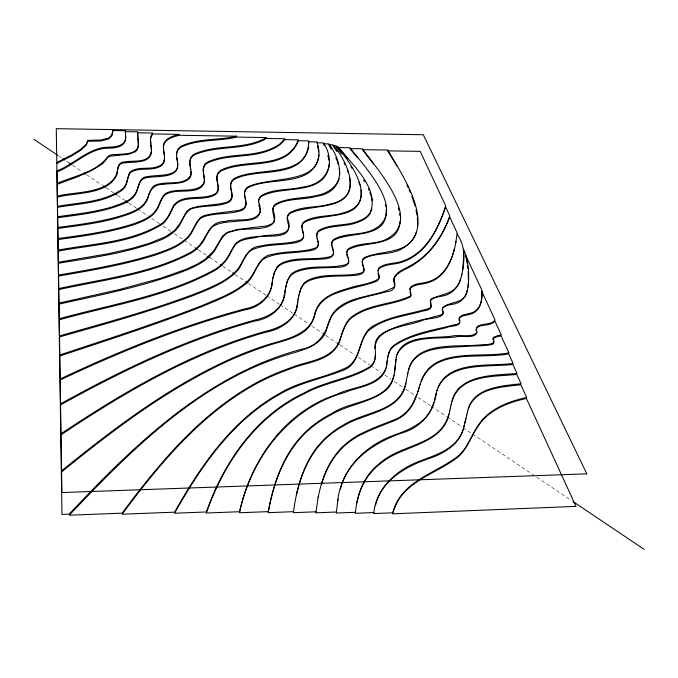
<?xml version="1.0" encoding="UTF-8"?>
<svg xmlns="http://www.w3.org/2000/svg" width="678" height="678" viewBox="0 0 678 678"><rect width="100%" height="100%" fill="white"/><g stroke="black" fill="none" stroke-linecap="round" stroke-linejoin="round"><path stroke-width="0.51" stroke-dasharray="3.39 2.54" d="M58.52 155.83L62.037 158.194M66.436 161.144L69.071 162.915M72.588 165.279L82.258 171.78M86.657 174.738L102.48 185.374M105.997 187.73L113.912 193.052M117.43 195.417L124.464 200.146M128.862 203.095L136.77 208.417M137.651 209.002L148.202 216.096M151.719 218.46L159.635 223.774M163.152 226.138L171.059 231.452M174.577 233.817L183.374 239.724M184.255 240.317L194.806 247.411M198.323 249.775L207.112 255.682M209.748 257.454L219.418 263.954M222.935 266.318L231.732 272.225M235.249 274.59L244.919 281.09M248.436 283.446L266.022 295.269M266.903 295.854L279.209 304.125M280.09 304.719L293.277 313.583M294.159 314.177L308.227 323.626M311.744 325.991L322.296 333.084M325.813 335.441L336.364 342.534M339.881 344.899L354.823 354.941M358.34 357.306L369.773 364.984M370.654 365.578L381.206 372.671M384.723 375.027L390.875 379.163M394.393 381.528L402.308 386.85M405.825 389.214L414.614 395.121M418.131 397.486L430.445 405.758M431.318 406.342L446.268 416.385M447.149 416.978L462.091 427.021M462.972 427.615L471.769 433.522M472.642 434.115L533.315 474.88M536.832 477.244L571.122 500.288"/><path stroke-width="1.02" d="M125.676 137.032L125.396 131.659L137.634 131.863A66.012 32.086 4.9 0 0 137.634 132.6L138.337 146.101L137.193 149.719L135.295 151.821L128.388 154.313L109.59 156.237L107.844 157.415L102.785 163.601L91.911 170.381L78.139 176.585L57.105 184.408L57.291 196.213C75.241 191.323 107.226 194.289 116.633 174.271C118.006 170.432 117.065 164.305 121.616 162.491C131.193 159.516 149.058 164.72 151.406 151.38M287.311 217.282L287.464 221.231M375.307 354.806L375.002 359.154M176.475 155.398L176.78 151.923L177.839 149.431A24.077 11.992 4.8 0 1 181.679 145.948C198.908 138.041 218.604 140.541 236.766 136.193L179.365 135.278C173.331 136.82 164.839 138.821 163.483 146.024M272.734 210.722L272.878 208.748M125.642 137.998L125.43 130.735L113.006 130.532L111.929 135.608L108.717 138.948L100.793 140.965L87.716 141.304L86.369 145.075L80.453 150.465L71.504 155.991L56.799 163.457M191.01 174.526L190.942 171.449M204.519 182.094L203.247 170.085M258.479 202.332L258.632 200.324M113.031 129.608L111.955 134.676L108.743 138.015L100.81 140.032L87.725 140.363L86.377 144.143L80.462 149.516L71.504 155.042L56.799 162.5M362.094 262.471L362.34 260.911A12.755 7.068 9.7 0 1 363.925 258.725C374.883 252.436 388.765 255.301 400.13 249.716C440.437 229.325 402.054 175.043 387.782 150.016L362.383 149.66L373.663 164.042M244.563 192.001C244.25 197.959 249.512 206.858 241.944 210.299C229.927 214.545 216.663 212.689 204.502 216.452A16.84 9.136 5 0 0 200.612 218.426C194.442 224.087 193.103 233.317 186.696 238.936C178.255 247.131 166.746 250.996 155.881 254.835C124.116 264.861 91.183 270.446 58.427 276.065L58.622 288.625C103.353 278.658 150.999 273.836 191.857 251.691A65.258 35.544 2.9 0 0 199.298 245.419C207.409 236.52 209.468 220.884 224.799 221.604C235.359 217.918 253.97 223.63 260.191 212.29M400.13 221.409C397.961 248.233 365.832 240.444 348.746 249.411A13.653 7.509 9.2 0 0 347 251.724L346.789 252.538M125.667 137.075C126.557 146.584 115.387 148.27 108.26 148.177C89.377 148.024 73.817 165.568 56.918 171.856L57.105 183.441C73.877 175.924 95.53 172.712 107.302 157.296C109.989 153.448 115.565 154.957 119.599 154.279C126.591 153.855 138.346 153.677 138.473 144.143M163.373 147.143C163.076 138.744 172.831 135.812 179.424 134.371L152.736 133.939L150.567 138.329L150.745 144.1M378.053 270.539A12.916 7.204 10.3 0 1 379.451 268.412C386.502 263.395 395.969 264.929 403.715 261.547C426.784 253.047 438.361 228.664 445.548 206.824L449.836 215.977C442.344 236.529 429.166 256.131 409.224 266.259C403.732 269.556 395.927 271.912 393.893 278.717C395.952 285.887 395.198 291.142 385.926 291.904C363.967 298.049 331.94 300.634 326.982 328.118C322.211 346.627 300.964 350.365 285.396 355.348C197.891 382.858 130.795 450.378 69.241 515.204L122.159 513.144C159.466 462.896 201.103 412.86 256.911 382.46A277.599 196.188 17 0 1 289.887 368.095C306.956 360.789 332.678 360.45 339.881 339.873C342.992 330.703 345.416 319.999 354.602 314.88C371.383 303.736 392.867 304.447 410.521 295.981A5.704 3.237 10.9 0 0 411.046 294.727L409.97 288.616A11.077 6.246 11.3 0 1 411.08 286.769C415.894 282.912 422.614 283.675 428.208 281.726C443.115 277.7 451.175 262.555 454.48 248.546M467.981 287.116L468.473 282.387L468.184 271.59M164.483 158.703L163.864 162.466L161.686 165.491A12.916 6.5 3.5 0 1 158.644 167.135C149.609 171.263 137.295 166.559 129.727 173.356C127.074 178.611 127.439 185.306 122.879 189.552C104.319 203.358 79.36 203.408 57.435 207.324L57.579 216.74C80.987 213.324 105.488 211.451 127.057 200.968C132.151 198.391 136.168 193.866 137.592 188.289C138.939 183.026 141.253 176.424 147.872 176.577C156.991 174.78 167.525 176.627 175.543 171.17C179.789 166.534 176.661 159.923 176.534 154.474M329.322 164.059C325.304 196.934 283.201 184.56 261.903 196.154A19.162 10.068 6.7 0 0 259.166 199.137L258.75 200.188M386.96 363.069L387.214 360.781M395.927 359.493C394.799 369.485 394.893 380.672 387.774 388.621C372.18 402.707 349.399 403.91 331.644 414.487A162.576 112.158 16 0 0 306.388 432.056C284.082 453.074 273.437 483.151 268.183 512.67L293.557 511.661M462.701 269.886L463.642 256.97L463.498 249.258C468.642 260.623 469.32 273.844 468.193 286.175C467.235 292.413 464.693 299.184 458.76 302.244C453.828 305.447 446.116 303.507 442.48 308.651M318.974 154.77C314.084 188.687 270.403 175.712 248.08 187.67A19.993 10.424 6.4 0 0 245.165 190.747L244.716 191.832M338.008 499.228L336.271 513.043L355.501 512.271M387.68 357.535L386.655 365.374M203.171 169.797L204.231 166.212A22.459 11.407 5.3 0 1 207.688 162.873C227.172 153.872 250.029 158.355 269.886 150.152A55.893 26.815 5.5 0 0 279.921 144.694L284.87 139.643L298.388 139.854C286.472 170.992 245.224 157.788 221.053 170.11A21.654 11.085 5.7 0 0 217.782 173.356C214.528 179.814 221.553 187.814 216.333 193.772A13.509 7.034 4.8 0 1 213.502 195.595C201.069 201.239 183.052 194.518 173.771 206.163C170.517 212.46 168.059 219.545 162.339 224.121C131.515 243.588 92.962 244.529 58.062 251.148L58.24 262.276L107.777 253.826L131.278 248.563L148.592 243.597L165.449 236.715L174.475 230.545L180.136 223.359L186.492 211.706L190.043 208.68L198.086 206.383L218.375 204.112L225.732 202.697L230.105 200.459L232.079 196.552M394.401 373.078L396.401 356.586M455.836 242.199L457.235 233.13L449.641 216.884C441.759 239.376 426.326 259.945 404.147 269.793C399.469 272.336 392.384 276.251 393.842 282.658M125.583 138.015C125.023 146.465 114.735 146.965 108.285 147.236C89.233 147.16 73.97 164.542 56.918 170.89M318.296 496.516L315.863 512.839L336.458 512.009M176.517 154.118L177.78 150.355A24.069 12.001 4.7 0 1 181.619 146.863C198.84 138.948 218.528 141.448 236.69 137.092L266.581 137.566C244.538 150.245 217.367 143.872 194.637 153.898A23.281 11.696 5 0 0 190.984 157.304C187.484 163.839 193.611 171.441 189.933 178.026C182.958 185.119 171.441 182.679 162.44 184.56C154.203 183.857 149.618 190.738 147.957 197.823C145.541 205.451 138.532 210.239 131.43 213.095C107.938 222.291 82.555 225.02 57.74 228.444L57.893 238.571C83.462 235.071 109.285 231.698 133.913 223.706C141.88 220.748 150.592 217.545 155.83 210.443C159.737 205.4 160.347 198.264 165.118 193.891A12.28 6.466 4 0 1 168.076 192.399C179.094 187.653 198.001 194.205 204.459 182.077M287.192 218.214L287.811 215.307A17.475 9.322 7.5 0 1 290.201 212.519C302.252 205.765 316.99 208.087 329.923 204.053C364.035 197.798 347.992 162.144 332.991 144.829L328.762 144.761L331.313 149.185M387.494 358.509L389.469 350.975A36.714 22.264 12.4 0 1 394.274 345.034C412.19 332.83 434.361 330.135 454.887 324.652C459.676 324.542 460.837 321.931 459.218 318.185A8.407 4.814 13 0 1 459.93 316.779L462.684 315.092L470.43 313.27A21.281 12.001 12.5 0 0 474.829 311.346C481.566 306.888 482.312 297.862 482.041 290.515L465.659 255.267L467.167 263.344M297.617 302.354L298.235 298.6M308.736 146.897C301.295 180.458 257.615 166.983 234.444 179.297A20.823 10.763 6 0 0 231.351 182.467L230.588 184.721M285.285 289.116C285.311 306.337 271.437 318.609 255.013 320.982C186.543 339.737 122.209 370.713 60.317 405.029L60.757 433.954C124.269 391.52 191.332 352.145 265.369 331.364C279.506 328.135 295.794 320.55 297.218 304.193M284.684 292.743L286.997 281.624L290.201 275.387A25.4 14.577 8 0 1 296.15 271.056C312.143 264.174 330.271 269.336 346.543 264.412C352.001 261.208 345.509 255.259 347.153 250.784A13.653 7.509 9.2 0 1 348.89 248.47C360.018 242.08 374.027 244.928 385.638 239.571C424.733 220.409 376.205 168.737 362.527 148.787L349.882 148.601L357.62 157.889M298.1 299.574L298.727 295.888M272.776 209.68L273.446 206.697A18.323 9.704 7.1 0 1 276.005 203.815C295.811 193.069 328.474 203.612 339.246 178.755M272.505 279.768C272.387 295.616 260.174 307.71 244.707 309.871C180.933 327.016 119.565 351.916 59.944 380.129L60.317 403.978C122.243 369.68 186.628 338.729 255.123 319.991C268.369 317.126 282.929 309.49 284.285 294.455M297.752 301.379C297.489 319.194 281.192 329.457 265.251 332.356C191.247 353.162 124.227 392.562 60.757 435.013L61.308 471.066C114.311 428.115 169.424 386.223 232.054 358.255M386.223 367.671L386.85 364.391M272.395 280.734L274.192 272.615L277.319 266.683A24.12 13.729 7.6 0 1 283.082 262.572C298.184 256.326 315.092 260.708 330.542 256.555C336.534 254.165 331.754 247.741 331.678 243.444M461.684 275.149C464.693 261.31 465.879 246.165 457.031 234.046M246.055 204.375L243.961 208.163L239.334 210.333L212.417 213.79L204.578 215.502A16.848 9.128 5 0 0 200.68 217.469C194.51 223.121 193.171 232.351 186.764 237.961C178.314 246.165 166.796 250.021 155.932 253.852C124.15 263.869 91.199 269.446 58.418 275.056L58.24 263.276C92.767 257.513 128.142 253.106 160.813 239.91C168.458 236.563 175.949 231.808 180.077 224.316C183.84 217.536 186.687 208.044 196.061 207.68C206.968 205.197 218.935 206.909 229.198 202.036C234.8 197.908 230.69 190.467 230.571 184.933M272.039 282.294C271.353 297.057 258.454 306.49 244.809 308.88C181.009 326.008 119.599 350.89 59.944 379.087L59.588 356.069C107.471 340.144 155.576 324.728 202.578 306.329C216.816 300.337 231.588 294.769 243.961 285.294C253.504 279.217 255.038 267.039 262.717 259.555C274.488 252.301 289.184 253.597 302.43 251.691C307.634 250.674 318.719 251.343 318.313 243.563M258.53 201.256L259.259 198.205A19.17 10.068 6.7 0 1 261.996 195.222C274.285 188.501 289.091 190.416 302.354 187.086C326.762 184.323 336.72 164.178 323.626 142.914L316.906 142.812M406.283 380.748L407.876 373.103M298.6 296.854L300.812 288.387L303.244 284.209A26.713 15.441 8.5 0 1 309.388 279.641C325.982 272.454 344.738 277.531 361.747 272.861C367.349 270.064 361.06 264.225 362.493 259.971A12.763 7.068 9.7 0 1 364.086 257.784C381.621 249.538 409.122 255.292 416.487 232.02M456.031 241.283C453.285 257.877 445.946 277.666 428.013 282.667C422.428 284.616 415.707 283.853 410.893 287.709A11.068 6.255 11.3 0 0 409.783 289.565M285.65 287.497L287.709 280.336L290.074 276.353A25.391 14.585 8 0 1 296.032 272.014C309.592 266.674 324.482 268.327 338.712 267.166C343.068 267.259 350.823 265.115 348.212 259.25M244.47 192.933L245.258 189.815A20.009 10.416 6.4 0 1 248.173 186.738C272.217 175.305 330.186 186.289 317.024 141.922L308.651 141.795M466.778 414.724L464.888 422.97M272.878 278.26L274.895 271.437L277.209 267.641A24.103 13.738 7.6 0 1 282.963 263.53C296.032 258.471 310.355 260.157 324.025 258.911C328.135 258.86 335.144 256.911 333.237 251.411M465.972 418.318L463.938 426.674M407.673 374.087C412.436 339.602 457.006 347.772 481.872 344.738C486.16 344.339 496.974 345.204 493.152 338.288A5.255 3.043 14.2 0 1 493.652 337.313L497.364 335.72A29.205 17.009 14.9 0 1 498.254 335.542L501.347 335L494.762 320.787C490.906 327.72 476.71 322.304 475.931 330.61M337.822 500.262C341.28 468.32 366.688 444.353 395.96 434.471C411.673 428.869 429.521 420.538 433.623 402.63M406.486 379.765C403.707 411.351 367.052 412.232 345.441 424.809A136.846 94.098 15.8 0 0 323.677 440.632C308.973 455.379 300.812 475.219 296.337 495.271M190.95 174.534C184.679 187.62 164.72 179.484 153.872 185.967C149.253 189.874 149.041 196.679 145.762 201.544C141.49 208.231 133.668 211.307 126.574 214.036C104.336 221.503 80.902 224.401 57.732 227.461L57.588 217.723C79.801 214.672 102.624 212.35 123.532 203.705C129.252 201.146 135.091 197.205 136.973 190.882C138.965 186.306 139.346 179.153 145.372 178.017C156.126 175.144 181.212 179.831 177.297 161.601M450.378 408.02L451.446 403.613M318.126 497.55C321.584 479.651 328.211 461.735 341.034 448.37A117.718 80.758 15.9 0 1 359.755 434.318L372.637 428.31L395.647 419.233A55.791 35.366 10.5 0 0 407.19 411.258L412.105 404.851L416.885 394.367M449.514 411.521L450.607 407.037M274.488 220.299L273.522 222.537L272.124 223.825L266.988 225.859L237.325 229.503L227.147 232.359L222.587 236.114L213.689 251.013L205.239 259.208L197.662 263.928L186.458 269.2L160.406 278.378L119.506 289.498L58.833 303.142L58.622 289.633C103.336 279.658 150.957 274.827 191.789 252.665A65.224 35.561 2.9 0 0 199.222 246.394C205.171 240.859 206.637 232.19 212.468 226.672C220.536 221.469 230.757 222.206 239.927 220.867C254.759 220.333 264.539 217.757 258.572 201.4M466.532 415.707L467.642 411.232M396.215 357.56C401.384 333.822 433.751 338.678 451.946 336.135C457.464 334.254 474.88 338.432 477.058 331.678C472.719 321.33 491.575 326.855 494.999 319.838L481.821 291.447C482.092 298.795 481.338 307.829 474.608 312.295A21.264 12.001 12.5 0 1 470.21 314.219L462.464 316.041L459.709 317.728A8.399 4.822 13 0 0 458.998 319.143L459.04 320.533M387.875 356.272L389.282 351.95A36.688 22.272 12.4 0 1 394.088 346.009C409.478 335.305 428.513 332.152 446.353 327.635C449.895 325.576 458.65 326.923 459.777 322.457M436.335 392.672C434.183 412.012 420.563 427.954 401.707 433.005C374.866 442.429 347.789 459.837 340.424 489.169M434.378 400.249L437.259 389.511M356.823 502.661L359.289 493.381L362.586 485.312L366.595 478.321A112.404 77.589 17.5 0 1 381.79 462.523C403.859 444.505 444.988 445.073 449.751 410.537M451.217 404.596C455.997 374.087 493.398 375.459 517.043 373.459L512.882 364.433C489.092 367.391 450.446 361.611 438.09 387.46M299.159 294.227L300.685 289.353L303.108 285.167A26.696 15.45 8.6 0 1 309.253 280.599C323.304 274.954 338.78 276.607 353.569 275.505C357.408 275.251 365.383 274.497 363.806 268.793M393.994 375.324C387.189 402.52 351.179 400.113 331.805 413.478A162.686 112.124 16 0 0 306.541 431.039C284.226 452.04 273.573 482.117 268.319 511.627L239.461 512.771C251.292 457.464 289.32 407.834 345.11 392.367C359.34 386.265 382.502 385.146 386.409 366.688M331.627 243.512L331.873 242.648A14.535 7.941 8.8 0 1 333.771 240.215C351.39 230.851 387.977 239.342 386.138 209.485M408.419 370.874C414.589 345.204 447.336 348.068 467.913 346.204C475.566 345.831 483.304 346.051 490.872 344.695C492.135 344.5 494.609 343.754 493.677 342.009M405.681 383.163C400.122 411.351 365.84 411.512 345.619 423.801M461.887 274.217C460.116 283.845 453.946 293.701 443.759 295.761C439.581 296.922 434.674 296.752 431.25 299.769A10.153 5.771 12 0 0 430.293 301.473L430.572 304.303M467.405 412.207C471.896 387.57 501.135 385.875 521.102 383.79L516.789 374.425C494.347 376.841 460.006 374.307 452.107 401.274M464.176 425.682C461.006 443.946 443.802 453.904 427.547 459.014C405.274 466.837 381.638 480.422 375.553 505.076M419.199 387.257C416.589 396.181 413.614 405.436 406.978 412.249A55.757 35.375 10.5 0 1 395.444 420.224L372.451 429.31L359.569 435.327A117.641 80.784 15.9 0 0 340.856 449.387M417.877 391.782L420.309 383.782M301.939 225.901L302.244 224.96A16.603 8.941 7.9 0 1 304.464 222.282C322.957 211.926 364.069 222.147 361.001 189.95M448.785 414.072C441.039 444.895 402.868 444.005 381.994 461.515A112.48 77.563 17.5 0 0 366.798 477.304C359.73 487.999 356.603 500.678 355.306 513.297L373.951 512.543M420.097 384.765C429.962 346.407 477.837 358.399 507.508 353.102A42.392 24.315 13.7 0 0 508.924 352.857L501.101 335.949L498.016 336.491A29.188 17.018 14.9 0 0 497.127 336.669L493.415 338.271A5.255 3.043 14.2 0 0 492.906 339.246L492.906 339.924M437.039 390.494C446.505 359.755 488.135 366.798 513.136 363.467L508.67 353.814A42.367 24.323 13.7 0 1 507.263 354.06C478.812 359.289 434.301 347.924 421.258 381.383M287.362 217.223L287.701 216.24A17.467 9.331 7.5 0 1 290.091 213.451C310.117 202.832 356.865 213.045 349.475 176.797M321.321 484.499C325.313 471.6 331.474 459.218 340.856 449.387M467.312 290.176C465.574 304.32 450.217 300.82 442.683 307.702C441.225 310.058 445.819 313.346 442.048 314.499C426.403 319.575 409.885 321.736 394.494 327.745C387.104 330.906 377.01 334.161 375.315 343.195C374.57 349.212 376.578 355.416 374.425 361.306A31.603 19.433 9.6 0 1 369.951 367.552C349.823 379.934 324.991 382.121 304.32 393.765C255.759 416.563 223.537 463.54 206.324 513.026L239.58 511.72C250.936 460.176 284.946 411.436 336.576 394.494C352.475 386.291 377.18 387.282 385.765 368.985M272.963 208.646L273.336 207.638A18.314 9.704 7.1 0 1 275.904 204.748C288.099 197.984 302.905 200.112 316.041 196.425C346.043 192.162 343.856 163.593 328.881 143.88L323.508 143.804L324.33 145.694M468.413 408.851C475.744 387.604 502.135 387.113 520.84 384.757L526.696 397.486C508.822 401.351 490.05 408.478 479.134 424.004C471.871 434.005 468.295 446.488 459.226 455.192C436.488 473.456 400.859 480.685 392.74 512.797L373.748 513.568C376.095 486.94 398.444 468.303 422.301 460.192C438.259 454.184 457.726 447.658 463.023 429.386M396.918 354.797C406.554 334.398 436.988 339.432 455.616 336.949C460.93 335.127 474.702 339.161 476.829 332.635M460.557 278.743C457.455 294.006 442.327 293.625 431.454 298.82A10.153 5.763 12 0 0 430.496 300.524C430.522 303.685 433.31 308.1 428.013 308.744C410.622 313.948 392.02 315.77 375.866 324.609C357.492 332.254 363.349 357.425 347.305 367.154C325.381 378.002 300.04 380.672 278.955 393.765C231.944 420.123 200.451 466.227 174.627 512.161L122.116 514.212C159.406 463.947 201.01 413.894 256.801 383.477A277.404 196.23 17 0 1 289.752 369.095C306.812 361.789 332.525 361.433 339.729 340.856C342.831 331.686 345.255 320.974 354.433 315.846C371.23 304.727 392.655 305.337 410.334 296.939A5.695 3.246 10.9 0 0 410.86 295.676L410.597 294.286M371.985 208.968L369.824 213.333A40.595 21.128 8.1 0 1 357.374 221.536C345.11 226.282 330.72 223.638 319.177 230.291A15.738 8.526 8.3 0 0 317.118 232.859L316.618 236.537M394.91 286.65C375.451 298.473 345.229 293.947 331.576 315.516C326.508 331.11 320.092 346.127 301.6 349.238C207.137 374.188 134.159 444.861 69.249 514.127L61.961 514.416L61.317 472.142C114.268 429.166 169.347 387.257 231.952 359.264A463.583 341.593 23.3 0 1 266.132 346.221C283.633 339.975 309.329 337.559 314.329 315.762C316.94 303.778 327.186 295.803 338.491 292.447C350.018 288.057 362.281 286.133 373.959 282.251C376.976 281.556 380.655 278.887 378.646 275.454M316.033 511.797L293.404 512.704C296.795 486.346 304.566 458.93 323.847 439.624A136.939 94.073 15.8 0 1 345.619 423.801M33.9 139.287L57.638 155.237M62.918 158.779L64.673 159.966M69.071 162.915L71.707 164.695M84.021 172.966L85.775 174.144M103.361 185.958L105.115 187.145M114.794 193.645L116.548 194.823M125.345 200.73L127.981 202.502M195.679 247.995L197.442 249.182M207.993 256.276L209.748 257.454M220.299 264.547L222.062 265.725M232.613 272.819L234.368 273.997M245.8 281.675L247.555 282.862M323.177 333.669L324.931 334.856M337.246 343.127L339 344.305M572.885 501.474L644.1 549.333M344.373 154.686L338.102 147.558L350.018 147.728C363.51 165.974 410.376 213.392 371.468 230.495C359.501 235.546 345.288 232.791 333.915 239.275A14.543 7.941 8.8 0 0 332.008 241.715L331.567 245.275M346.458 157.059L347.856 158.644M341.754 153.965L335.949 146.643L338.229 146.677C351.916 165.017 380.883 188.518 369.671 214.248A40.57 21.137 8.1 0 1 357.23 222.46C344.966 227.215 330.584 224.571 319.041 231.232A15.73 8.534 8.3 0 0 316.982 233.8C315.829 238.41 321.77 245.055 315.567 247.995C301.956 252.708 286.989 250.758 273.065 254.326C258.598 255.301 256.793 271.217 248.758 279.929C236.19 292.582 218.638 298.337 202.663 305.329C155.626 323.72 107.497 339.119 59.588 355.035L59.308 337.017C104.793 324.05 150.516 311.533 194.832 294.905C208.841 289.099 223.774 283.751 234.952 273.098C242.597 266.869 243.309 255.352 251.699 249.996C263.895 244.368 277.802 245.3 290.837 243.36C295.794 242.902 305.295 241.436 303.337 234.325M336.958 151.609L332.864 145.711L336.076 145.762C350.45 161.754 380.494 203.053 343.653 212.731C331.017 217.121 316.423 214.629 304.591 221.35A16.611 8.933 7.9 0 0 302.371 224.028L301.803 227.825M350.789 166.525L351.941 168.229M363.603 180.009L364.713 181.687M397.215 166.407L387.63 150.889L420.182 151.347L445.734 205.926C438.547 227.757 426.962 252.131 403.893 260.606C396.138 263.996 386.672 262.454 379.612 267.463A12.924 7.204 10.3 0 0 378.214 269.59C376.993 272.709 380.841 275.98 378.587 278.811C369.688 284.574 358.298 284.726 348.467 288.303C335.203 292.082 319.109 297.54 315.27 312.558C311.007 335.602 284.752 339.271 266.251 345.221A463.93 341.576 23.3 0 0 232.054 358.255M344.017 163.051L345.051 164.856M368.332 188.738L369.239 190.501M443.014 312.558C444.166 319.016 424.487 318.092 420.97 320.948C405.961 326.83 375.849 327.186 374.942 348.339M406.961 184.941L408.215 187.781M409.054 189.679L410.309 192.518M335.796 157.982L336.958 160.61M347.331 170.17L348.467 172.822M442.81 312.143L442.454 311.227M358.848 182.162L360.018 185.111M430.937 305.32C432.411 311.092 422.318 310.355 419.055 312.109C401.529 316.482 382.112 318.965 368.027 331.228C357.645 342.814 360.399 363.4 343.831 370.061C322.313 378.671 298.981 382.765 278.819 394.774C231.834 421.157 200.357 467.278 174.551 513.221L206.426 511.975C223.647 462.481 255.903 415.529 304.473 392.765C325.152 381.121 349.984 378.943 370.129 366.569A31.629 19.425 9.6 0 0 374.612 360.323M363.34 267.259L362.306 264.073M394.223 283.955L394.621 285.124M369.883 192.399L371.815 198.095M347.382 256.759L347.67 257.606M410.224 293.227L409.859 292.057M411.885 196.332L415.089 206.061M398.3 207.943L399.206 210.722M333.017 250.572L331.915 247.063M302.625 231.639L303.134 233.452M317.719 241.071L318.168 242.758M327.881 155.237L328.906 160.101M337.339 161.491L338.178 164.466M288.243 224.155L287.709 222.223M316.931 238.385L317.185 239.292M378.036 273.437L378.222 274.132M302.108 229.749L302.354 230.706M347.119 255.911L346.763 254.216M317.592 145.524L318.736 151.957M259.208 206.621L258.716 204.493M259.462 207.646L259.903 209.629M245.08 198.476L245.563 200.578M288.481 225.088C290.947 240.936 263.598 233.859 255.275 237.664C248.055 238.809 239.351 239.334 234.596 245.724C230.8 251.572 228.511 258.428 223.418 263.411A76.275 42.222 3.2 0 1 215.612 270.047C167.466 296.828 111.556 305.176 59.062 319.855L59.308 335.983C107.717 322.067 156.593 309.134 203.468 290.481C216.053 284.913 229.723 279.37 238.478 268.208C244.317 259.606 247.606 246.767 260.199 246.106C273.556 242.758 287.989 244.75 300.922 239.851C306.49 236.791 301.744 230.486 301.922 225.918M231.368 191.527L230.884 189.306M217.333 182.484L217.782 184.721M244.834 197.391L244.453 195.171M415.995 210.061L416.978 215.121M203.697 174.627L204.307 178.026M231.588 192.603L232.054 196.586M190.23 166.864L190.637 169.22M272.827 211.765L274.463 220.418M217.096 181.323L216.748 177.78L217.706 174.288A21.645 11.085 5.7 0 1 220.977 171.034C245.139 158.703 286.387 171.89 298.278 140.744L308.77 140.905C308.575 179.755 257.945 165.966 234.529 178.365A20.832 10.755 6 0 0 231.435 181.535L230.664 183.789L230.673 188.17M177.111 160.406L176.712 157.94M245.758 201.595L246.029 204.442M203.476 173.441L203.239 168.873L204.298 165.279A22.467 11.399 5.4 0 1 207.765 161.949C227.257 152.965 250.114 157.449 269.988 149.245A55.918 26.789 5.5 0 0 280.022 143.795L284.98 138.753L266.488 138.465C244.461 151.152 217.291 144.778 194.569 154.821A23.264 11.704 5 0 0 190.925 158.228L189.764 161.906L190.018 165.644M163.754 151.601L164.254 155.254M399.639 213.68L399.927 215.646M385.426 204.375L385.714 206.417M217.969 185.789L218.121 189.704L216.409 192.832A13.509 7.026 4.8 0 1 213.578 194.654C201.137 200.29 183.119 193.577 173.831 205.205C170.568 211.502 168.11 218.579 162.389 223.155C131.54 242.605 92.979 243.538 58.062 250.148L57.901 239.563C83.453 236.063 109.26 232.681 133.88 224.681C141.838 221.714 150.55 218.511 155.779 211.409C159.686 206.358 160.296 199.222 165.068 194.84A12.272 6.466 4 0 1 168.017 193.349C178.5 188.077 204.629 196.467 204.451 179.102M467.439 265.403L467.845 268.48M150.914 145.38L151.313 149.016M371.925 199.01L372.154 200.849M163.593 150.499L163.423 146.219M137.854 136.447L137.6 133.524A65.978 32.103 4.9 0 1 137.6 132.778L152.779 133.024C148.143 138.151 152.008 145.278 151.397 151.253M138.032 137.99L138.473 143.99M260.055 210.578L260.166 212.383M287.294 218.282C295.261 236.436 276.014 234.113 263.861 235.817C254.369 237.275 243.046 236.495 235.639 243.605C231.037 249.512 229.054 257.174 223.503 262.445A76.317 42.197 3.2 0 1 215.697 269.073C167.517 295.837 111.582 304.168 59.062 318.829L58.833 304.159C101.751 294.633 145.295 286.209 186.391 270.183C196.417 265.878 206.832 260.877 213.604 251.987C219.401 244.682 221.452 232.562 232.579 231.384C245.589 225.689 283.48 235.52 272.844 209.79M339.297 168.432L339.848 174.475M163.423 147.346C163.644 152.965 166.686 160.152 161.728 164.559A12.924 6.492 3.5 0 1 158.686 166.195C149.652 170.322 137.337 165.618 129.761 172.407C127.108 177.661 127.472 184.348 122.913 188.594C104.327 202.391 79.368 202.434 57.435 206.341L57.291 197.188C75.233 192.289 107.217 195.247 116.608 175.221C117.98 171.229 117.057 164.39 122.362 163.212C132.38 161.101 152.821 164.991 151.423 149.228M417.368 217.146L417.606 225.757M164.449 157.525L164.474 158.601M442.242 309.702L442.251 310.219M394.799 507.339L392.52 513.822L575.986 506.373L526.425 398.452C508.551 402.325 489.796 409.453 478.888 424.987C471.617 434.988 468.049 447.48 458.972 456.192C437.954 473.583 406.02 479.668 394.799 507.339M586.817 473.837L61.935 492.542L56.274 128.667L423.301 134.736L586.817 473.837"/></g></svg>
